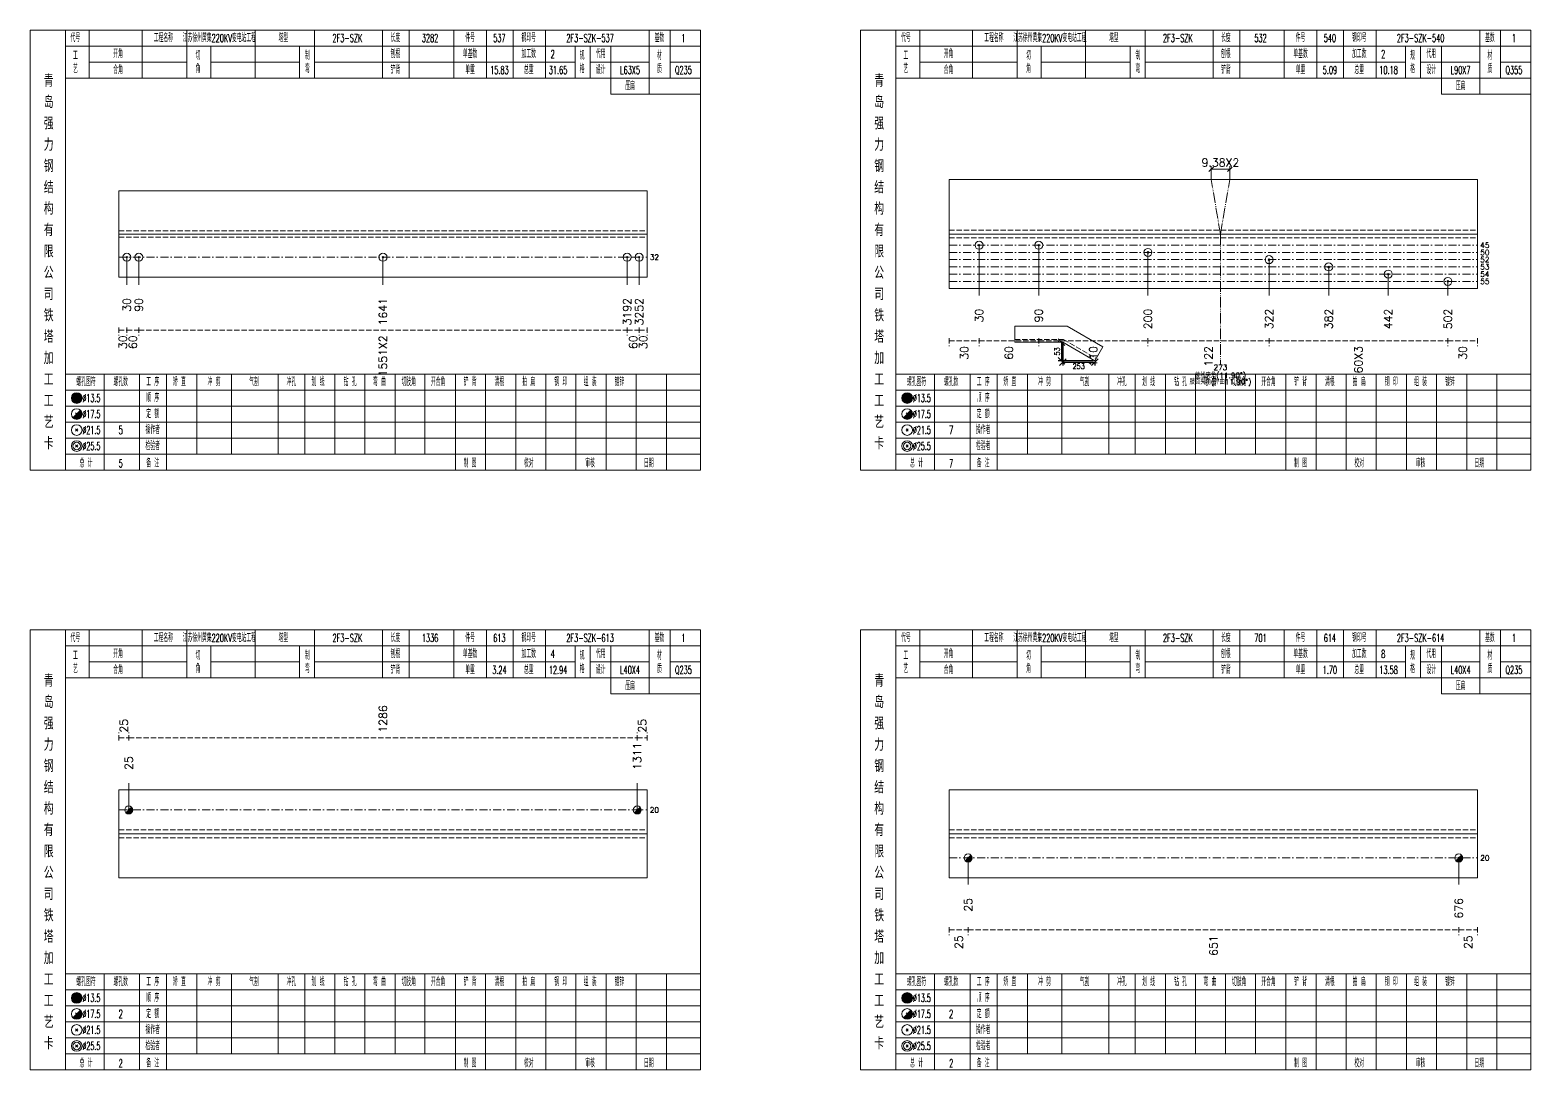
# Model space of a CAD drawing. Extents: x 0 to 4623, y -1159 to 4890.
# Drawn here: x 4048 to 4611, y 2025 to 2415 of the extents above; entities that cross this region are included whole.
import ezdxf
from ezdxf.enums import TextEntityAlignment as Align

# ---------------------------------------------------------------- set-up
doc = ezdxf.new("R2010")
doc.units = 0
doc.header["$MEASUREMENT"] = 0
for name, pattern in [('一点画线', [5.2, 3, -1, 0.2, -1]), ('制弯线', [5.9, 4, -0.5, 0.2, -0.5, 0.2, -0.5]), ('虚线', [2.75, 2, -0.75])]:
    doc.linetypes.add(name, pattern=pattern)
doc.layers.get('0').update_dxf_attribs({"linetype": 'CONTINUOUS', "lineweight": 25})
doc.layers.get('Defpoints').update_dxf_attribs({"linetype": 'CONTINUOUS'})
for name, color, linetype, lineweight in [('1', 7, 'CONTINUOUS', 25), ('2', 7, 'CONTINUOUS', 25), ('4', 7, 'CONTINUOUS', 25), ('5', 7, 'CONTINUOUS', 25)]:
    doc.layers.add(name, color=color, linetype=linetype, lineweight=lineweight)
doc.styles.add('DimFont', font='simplex.shx', dxfattribs={"width": 0.8, "bigfont": 'gbhzfs.shx'})
doc.styles.get("Standard").update_dxf_attribs({"font": 'simplex.shx', "width": 0.7, "height": 3, "bigfont": 'gbhzfs.shx'})
doc.dimstyles.new('DHDxfDimStyleOblique', dxfattribs={"dimtxt": 2.5, "dimasz": 2.5, "dimexe": 1.25, "dimexo": 0.625, "dimtad": 2, "dimtxsty": 'DimFont', "dimblk": 'OBLIQUE', "dimblk1": 'OBLIQUE', "dimblk2": 'OBLIQUE', "dimcen": 2.5, "dimadec": 0, "dimazin": 0, "dimtfac": 1, "dimtmove": 0, "dimatfit": 3, "dimfxl": 0, "dimarcsym": 0})

# ---------------------------------------------------------------- blocks, each defined once
blk = doc.blocks.new('孔17.5')
at = {"layer": '5', "color": 7, "linetype": 'Continuous', "lineweight": 13}
for p, q in [((-0.707, -0.707), (0.707, 0.707)), ((-0.2, 0.2), (0.2, -0.2))]:
    blk.add_line(p, q, dxfattribs=at)
blk.add_circle((0, 0), 1, dxfattribs=at)
for radius in [0.9, 0.8, 0.7, 0.6, 0.5, 0.4, 0.3, 0.2, 0.1]:
    blk.add_arc((0, 0), radius, 225, 45, dxfattribs=at)
blk = doc.blocks.new('孔21.5')
at = {"layer": '5', "color": 7, "linetype": 'Continuous', "lineweight": 13}
for p, q in [((-0.2, -0.2), (0.2, 0.2)), ((-0.2, 0.2), (0.2, -0.2))]:
    blk.add_line(p, q, dxfattribs=at)
blk.add_circle((0, 0), 1, dxfattribs=at)
blk = doc.blocks.new('_OBLIQUE')
at = {"color": 0, "linetype": 'ByBlock', "lineweight": -2}
blk.add_line((-0.5, -0.5), (0.5, 0.5), dxfattribs=at)
blk = doc.blocks.new('*D17')
at = {"layer": '2', "color": 7, "linetype": 'Continuous', "lineweight": -2}
for p, q in [((4435.43, 2297.3), (4435.43, 2289.25)), ((4435.43, 2290.5), (4447.43, 2290.5)), ((4447.43, 2290.38), (4447.43, 2289.25))]:
    blk.add_line(p, q, dxfattribs=at)
at = {"layer": 'Defpoints', "color": 0, "linetype": 'Continuous'}
for p in [(4435.43, 2297.93), (4447.43, 2291), (4447.43, 2290.5)]:
    blk.add_point(p, dxfattribs=at)
at = {"layer": '2', "color": 7, "linetype": 'Continuous', "lineweight": -2, "xscale": 2.5, "yscale": 2.5, "zscale": 2.5, "rotation": 180}
blk.add_blockref('_OBLIQUE', (4435.43, 2290.5), dxfattribs=at)
at = {"layer": '2', "color": 7, "linetype": 'Continuous', "lineweight": -2, "xscale": 2.5, "yscale": 2.5, "zscale": 2.5}
blk.add_blockref('_OBLIQUE', (4447.43, 2290.5), dxfattribs=at)
at = {"layer": '2', "color": 7, "linetype": 'Continuous', "lineweight": 13, "insert": (4441.43, 2288.88), "char_height": 2, "attachment_point": 5, "line_spacing_factor": 0.6, "style": 'DimFont'}
blk.add_mtext('253', dxfattribs=at)
blk = doc.blocks.new('*D18')
at = {"layer": '2', "color": 7, "linetype": 'Continuous', "lineweight": -2}
for p, q in [((4434.8, 2297.93), (4433.68, 2297.93)), ((4434.93, 2297.93), (4434.93, 2291)), ((4446.8, 2291), (4433.68, 2291))]:
    blk.add_line(p, q, dxfattribs=at)
at = {"layer": 'Defpoints', "color": 0, "linetype": 'Continuous'}
for p in [(4435.43, 2297.93), (4434.93, 2291), (4447.43, 2291)]:
    blk.add_point(p, dxfattribs=at)
at = {"layer": '2', "color": 7, "linetype": 'Continuous', "lineweight": -2, "xscale": 2.5, "yscale": 2.5, "zscale": 2.5}
for p, rotation in [((4434.93, 2297.93), 90), ((4434.93, 2291), 270)]:
    blk.add_blockref('_OBLIQUE', p, dxfattribs=dict(at, rotation=rotation))
at = {"layer": '2', "color": 7, "linetype": 'Continuous', "lineweight": 13, "insert": (4433.3, 2294.46), "char_height": 2, "attachment_point": 5, "rotation": 90, "line_spacing_factor": 0.6, "style": 'DimFont'}
blk.add_mtext('53', dxfattribs=at)

msp = doc.modelspace()

# ---------------------------------------------------------------- linework, layer by layer
at = {"color": 7, "linetype": 'Continuous', "lineweight": 13}
for p, q in [((4491.064, 2358.978), (4491.064, 2363.978)), ((4498.049, 2358.978), (4498.049, 2363.978)), ((4491.912, 2363.626), (4490.215, 2361.929)), ((4491.064, 2362.778), (4498.049, 2362.778)), ((4498.898, 2363.626), (4497.201, 2361.929)), ((4404.071, 2334.308), (4404.071, 2315.5)), ((4426.413, 2334.308), (4426.413, 2315.5)), ((4467.374, 2331.594), (4467.374, 2315.5)), ((4084.5, 2329.81), (4084.5, 2319.5)), ((4089, 2329.81), (4089, 2319.5)), ((4180.55, 2329.81), (4180.55, 2319.5)), ((4272.1, 2329.81), (4272.1, 2319.5)), ((4276.6, 2329.81), (4276.6, 2319.5)), ((4512.803, 2328.879), (4512.803, 2315.5)), ((4535.145, 2326.165), (4535.145, 2315.5)), ((4557.487, 2323.451), (4557.487, 2315.5)), ((4579.829, 2320.737), (4579.829, 2315.5)), ((4085.207, 2122.5), (4085.207, 2132.5)), ((4275.893, 2122.5), (4275.893, 2132.5)), ((4399.965, 2104.5), (4399.965, 2094.5)), ((4583.935, 2104.5), (4583.935, 2094.5))]:
    msp.add_line(p, q, dxfattribs=at)
at = {"color": 7, "linetype": 'Continuous', "lineweight": 18}
for p, q in [((4392.9, 2358.978), (4392.9, 2318.022)), ((4392.9, 2358.978), (4591, 2358.978)), ((4591, 2358.978), (4591, 2318.022)), ((4081.5, 2354.69), (4081.5, 2322.31)), ((4081.5, 2354.69), (4279.6, 2354.69)), ((4279.6, 2354.69), (4279.6, 2322.31)), ((4081.5, 2338.5), (4279.6, 2338.5)), ((4392.9, 2338.5), (4591, 2338.5)), ((4081.5, 2130), (4081.5, 2097)), ((4081.5, 2130), (4279.6, 2130)), ((4279.6, 2130), (4279.6, 2097)), ((4392.9, 2130), (4392.9, 2097)), ((4392.9, 2130), (4591, 2130)), ((4591, 2130), (4591, 2097)), ((4081.5, 2113.5), (4279.6, 2113.5)), ((4392.9, 2113.5), (4591, 2113.5))]:
    msp.add_line(p, q, dxfattribs=at)
at = {"color": 190, "linetype": '制弯线', "lineweight": 13}
for q in [(4491.064, 2358.978), (4498.049, 2358.978), (4494.557, 2289.5)]:
    msp.add_line((4494.557, 2338.5), q, dxfattribs=at)
at = {"color": 1, "linetype": '虚线', "lineweight": 18}
for p, q in [((4081.5, 2339.69), (4279.6, 2339.69)), ((4081.5, 2337.31), (4279.6, 2337.31)), ((4392.9, 2339.978), (4591, 2339.978)), ((4392.9, 2337.022), (4591, 2337.022)), ((4081.5, 2115), (4279.6, 2115)), ((4081.5, 2112), (4279.6, 2112)), ((4392.9, 2115), (4591, 2115)), ((4392.9, 2112), (4591, 2112))]:
    msp.add_line(p, q, dxfattribs=at)
at = {"color": 3, "linetype": '一点画线', "lineweight": 13}
for p, q in [((4392.9, 2334.308), (4591, 2334.308)), ((4392.9, 2331.594), (4591, 2331.594)), ((4081.5, 2329.81), (4279.6, 2329.81)), ((4392.9, 2328.879), (4591, 2328.879)), ((4392.9, 2326.165), (4591, 2326.165)), ((4392.9, 2323.451), (4591, 2323.451)), ((4392.9, 2320.737), (4591, 2320.737)), ((4081.5, 2122.5), (4279.6, 2122.5)), ((4392.9, 2104.5), (4591, 2104.5))]:
    msp.add_line(p, q, dxfattribs=at)
at = {"color": 8, "linetype": '虚线', "lineweight": 9}
for p, q in [((4081.5, 2303.5), (4081.5, 2300.5)), ((4081.5, 2302.5), (4084.5, 2302.5)), ((4084.5, 2303.5), (4084.5, 2300.5)), ((4084.5, 2303.5), (4084.5, 2300.5)), ((4084.5, 2302.5), (4089, 2302.5)), ((4089, 2303.5), (4089, 2300.5)), ((4089, 2303.5), (4089, 2300.5)), ((4089, 2302.5), (4272.1, 2302.5)), ((4272.1, 2303.5), (4272.1, 2300.5)), ((4272.1, 2303.5), (4272.1, 2300.5)), ((4272.1, 2302.5), (4276.6, 2302.5)), ((4276.6, 2303.5), (4276.6, 2300.5)), ((4276.6, 2303.5), (4276.6, 2300.5)), ((4276.6, 2302.5), (4279.6, 2302.5)), ((4279.6, 2303.5), (4279.6, 2300.5)), ((4392.9, 2299.5), (4392.9, 2296.5)), ((4392.9, 2298.5), (4404.071, 2298.5)), ((4404.071, 2299.5), (4404.071, 2296.5)), ((4404.071, 2299.5), (4404.071, 2296.5)), ((4404.071, 2298.5), (4426.413, 2298.5)), ((4426.413, 2299.5), (4426.413, 2296.5)), ((4426.413, 2299.5), (4426.413, 2296.5)), ((4426.413, 2298.5), (4467.374, 2298.5)), ((4467.374, 2299.5), (4467.374, 2296.5)), ((4467.374, 2299.5), (4467.374, 2296.5)), ((4467.374, 2298.5), (4512.803, 2298.5)), ((4512.803, 2299.5), (4512.803, 2296.5)), ((4512.803, 2299.5), (4512.803, 2296.5)), ((4512.803, 2298.5), (4579.829, 2298.5)), ((4579.829, 2299.5), (4579.829, 2296.5)), ((4579.829, 2299.5), (4579.829, 2296.5)), ((4579.829, 2298.5), (4591, 2298.5)), ((4591, 2299.5), (4591, 2296.5)), ((4081.5, 2148.5), (4081.5, 2151.5)), ((4085.207, 2148.5), (4085.207, 2151.5)), ((4085.207, 2148.5), (4085.207, 2151.5)), ((4275.893, 2148.5), (4275.893, 2151.5)), ((4275.893, 2148.5), (4275.893, 2151.5)), ((4279.6, 2148.5), (4279.6, 2151.5)), ((4081.5, 2149.5), (4085.207, 2149.5)), ((4085.207, 2149.5), (4275.893, 2149.5)), ((4275.893, 2149.5), (4279.6, 2149.5)), ((4392.9, 2078.5), (4392.9, 2075.5)), ((4392.9, 2077.5), (4399.965, 2077.5)), ((4399.965, 2078.5), (4399.965, 2075.5)), ((4399.965, 2078.5), (4399.965, 2075.5)), ((4399.965, 2077.5), (4583.935, 2077.5)), ((4583.935, 2078.5), (4583.935, 2075.5)), ((4583.935, 2078.5), (4583.935, 2075.5)), ((4583.935, 2077.5), (4591, 2077.5)), ((4591, 2078.5), (4591, 2075.5))]:
    msp.add_line(p, q, dxfattribs=at)
at = {"layer": '1', "color": 7, "linetype": 'Continuous', "lineweight": 18}
for p, q in [((4081.5, 2322.31), (4279.6, 2322.31)), ((4392.9, 2318.022), (4591, 2318.022)), ((4081.5, 2097), (4279.6, 2097)), ((4392.9, 2097), (4591, 2097))]:
    msp.add_line(p, q, dxfattribs=at)
at = {"layer": '2', "color": 7, "linetype": 'Continuous', "lineweight": 13}
for p, q in [((4437.033, 2303.928), (4417.425, 2303.928)), ((4417.425, 2303.928), (4417.425, 2297.928)), ((4450.425, 2296.196), (4437.033, 2303.928)), ((4417.425, 2297.928), (4435.425, 2297.928)), ((4435.425, 2297.928), (4447.425, 2291)), ((4447.425, 2291), (4450.425, 2296.196))]:
    msp.add_line(p, q, dxfattribs=at)
at = {"layer": '2', "color": 1, "linetype": '虚线', "lineweight": 13}
for p, q in [((4417.425, 2298.928), (4435.693, 2298.928)), ((4435.693, 2298.928), (4447.925, 2291.866))]:
    msp.add_line(p, q, dxfattribs=at)
at = {"layer": '4', "color": 1, "linetype": 'Continuous', "lineweight": 18}
for p, q in [((4061.5, 2250), (4061.5, 2415)), ((4070.4, 2397), (4070.4, 2415)), ((4090.2, 2397), (4090.2, 2415)), ((4107, 2397), (4107, 2415)), ((4132.6, 2397), (4132.6, 2415)), ((4154.9, 2397), (4154.9, 2415)), ((4180.4, 2397), (4180.4, 2415)), ((4190.4, 2397), (4190.4, 2415)), ((4207.1, 2397), (4207.1, 2415)), ((4219.3, 2397), (4219.3, 2415)), ((4229.3, 2397), (4229.3, 2415)), ((4241.5, 2397), (4241.5, 2415)), ((4280.4, 2391), (4280.4, 2415)), ((4288.2, 2397), (4288.2, 2415)), ((4372.9, 2250), (4372.9, 2415)), ((4381.8, 2397), (4381.8, 2415)), ((4401.6, 2397), (4401.6, 2415)), ((4418.4, 2397), (4418.4, 2415)), ((4444, 2397), (4444, 2415)), ((4466.3, 2397), (4466.3, 2415)), ((4491.8, 2397), (4491.8, 2415)), ((4501.8, 2397), (4501.8, 2415)), ((4518.5, 2397), (4518.5, 2415)), ((4530.7, 2397), (4530.7, 2415)), ((4540.7, 2397), (4540.7, 2415)), ((4552.9, 2397), (4552.9, 2415)), ((4591.8, 2391), (4591.8, 2415)), ((4599.6, 2397), (4599.6, 2415)), ((4061.5, 2409), (4299.6, 2409)), ((4116, 2397), (4116, 2409)), ((4149.3, 2397), (4149.3, 2409)), ((4252.6, 2397), (4252.6, 2409)), ((4258.2, 2397), (4258.2, 2409)), ((4266, 2391), (4266, 2409)), ((4372.9, 2409), (4611, 2409)), ((4427.4, 2397), (4427.4, 2409)), ((4460.7, 2397), (4460.7, 2409)), ((4564, 2397), (4564, 2409)), ((4569.6, 2397), (4569.6, 2409)), ((4577.4, 2391), (4577.4, 2409)), ((4070.4, 2403), (4107, 2403)), ((4116, 2403), (4149.3, 2403)), ((4154.9, 2403), (4252.6, 2403)), ((4258.2, 2403), (4280.4, 2403)), ((4288.2, 2403), (4299.6, 2403)), ((4381.8, 2403), (4418.4, 2403)), ((4427.4, 2403), (4460.7, 2403)), ((4466.3, 2403), (4564, 2403)), ((4569.6, 2403), (4591.8, 2403)), ((4599.6, 2403), (4611, 2403)), ((4061.5, 2397), (4299.6, 2397)), ((4372.9, 2397), (4611, 2397)), ((4266, 2391), (4299.6, 2391)), ((4577.4, 2391), (4611, 2391)), ((4061.5, 2286), (4299.6, 2286)), ((4076, 2250), (4076, 2286)), ((4089.3, 2250), (4089.3, 2286)), ((4099.4, 2250), (4099.4, 2286)), ((4110.8, 2256), (4110.8, 2286)), ((4123.7, 2256), (4123.7, 2286)), ((4141.3, 2256), (4141.3, 2286)), ((4151.2, 2256), (4151.2, 2286)), ((4162.5, 2256), (4162.5, 2286)), ((4173.8, 2256), (4173.8, 2286)), ((4185.1, 2256), (4185.1, 2286)), ((4196.3, 2256), (4196.3, 2286)), ((4207.7, 2256), (4207.7, 2286)), ((4219, 2256), (4219, 2286)), ((4230.3, 2256), (4230.3, 2286)), ((4241.6, 2256), (4241.6, 2286)), ((4252.9, 2256), (4252.9, 2286)), ((4264.2, 2256), (4264.2, 2286)), ((4275.5, 2256), (4275.5, 2286)), ((4286.8, 2256), (4286.8, 2286)), ((4372.9, 2286), (4611, 2286)), ((4387.4, 2250), (4387.4, 2286)), ((4400.7, 2250), (4400.7, 2286)), ((4410.8, 2250), (4410.8, 2286)), ((4422.2, 2256), (4422.2, 2286)), ((4435.1, 2256), (4435.1, 2286)), ((4452.7, 2256), (4452.7, 2286)), ((4462.6, 2256), (4462.6, 2286)), ((4473.9, 2256), (4473.9, 2286)), ((4485.2, 2256), (4485.2, 2286)), ((4496.5, 2256), (4496.5, 2286)), ((4507.7, 2256), (4507.7, 2286)), ((4519.1, 2256), (4519.1, 2286)), ((4530.4, 2256), (4530.4, 2286)), ((4541.7, 2256), (4541.7, 2286)), ((4553, 2256), (4553, 2286)), ((4564.3, 2256), (4564.3, 2286)), ((4575.6, 2256), (4575.6, 2286)), ((4586.9, 2256), (4586.9, 2286)), ((4598.2, 2256), (4598.2, 2286)), ((4061.5, 2280), (4299.6, 2280)), ((4372.9, 2280), (4611, 2280)), ((4061.5, 2274), (4299.6, 2274)), ((4372.9, 2274), (4611, 2274)), ((4061.5, 2268), (4299.6, 2268)), ((4372.9, 2268), (4611, 2268)), ((4061.5, 2262), (4299.6, 2262)), ((4372.9, 2262), (4611, 2262)), ((4061.5, 2256), (4299.6, 2256)), ((4207.7, 2250), (4207.7, 2256)), ((4219, 2250), (4219, 2256)), ((4230.3, 2250), (4230.3, 2256)), ((4241.6, 2250), (4241.6, 2256)), ((4252.9, 2250), (4252.9, 2256)), ((4264.2, 2250), (4264.2, 2256)), ((4275.5, 2250), (4275.5, 2256)), ((4286.8, 2250), (4286.8, 2256)), ((4372.9, 2256), (4611, 2256)), ((4519.1, 2250), (4519.1, 2256)), ((4530.4, 2250), (4530.4, 2256)), ((4541.7, 2250), (4541.7, 2256)), ((4553, 2250), (4553, 2256)), ((4564.3, 2250), (4564.3, 2256)), ((4575.6, 2250), (4575.6, 2256)), ((4586.9, 2250), (4586.9, 2256)), ((4598.2, 2250), (4598.2, 2256)), ((4061.5, 2025), (4061.5, 2190)), ((4070.4, 2172), (4070.4, 2190)), ((4090.2, 2172), (4090.2, 2190)), ((4107, 2172), (4107, 2190)), ((4132.6, 2172), (4132.6, 2190)), ((4154.9, 2172), (4154.9, 2190)), ((4180.4, 2172), (4180.4, 2190)), ((4190.4, 2172), (4190.4, 2190)), ((4207.1, 2172), (4207.1, 2190)), ((4219.3, 2172), (4219.3, 2190)), ((4229.3, 2172), (4229.3, 2190)), ((4241.5, 2172), (4241.5, 2190)), ((4280.4, 2166), (4280.4, 2190)), ((4288.2, 2172), (4288.2, 2190)), ((4372.9, 2025), (4372.9, 2190)), ((4381.8, 2172), (4381.8, 2190)), ((4401.6, 2172), (4401.6, 2190)), ((4418.4, 2172), (4418.4, 2190)), ((4444, 2172), (4444, 2190)), ((4466.3, 2172), (4466.3, 2190)), ((4491.8, 2172), (4491.8, 2190)), ((4501.8, 2172), (4501.8, 2190)), ((4518.5, 2172), (4518.5, 2190)), ((4530.7, 2172), (4530.7, 2190)), ((4540.7, 2172), (4540.7, 2190)), ((4552.9, 2172), (4552.9, 2190)), ((4591.8, 2166), (4591.8, 2190)), ((4599.6, 2172), (4599.6, 2190)), ((4061.5, 2184), (4299.6, 2184)), ((4116, 2172), (4116, 2184)), ((4149.3, 2172), (4149.3, 2184)), ((4252.6, 2172), (4252.6, 2184)), ((4258.2, 2172), (4258.2, 2184)), ((4266, 2166), (4266, 2184)), ((4372.9, 2184), (4611, 2184)), ((4427.4, 2172), (4427.4, 2184)), ((4460.7, 2172), (4460.7, 2184)), ((4564, 2172), (4564, 2184)), ((4569.6, 2172), (4569.6, 2184)), ((4577.4, 2166), (4577.4, 2184)), ((4070.4, 2178), (4107, 2178)), ((4116, 2178), (4149.3, 2178)), ((4154.9, 2178), (4252.6, 2178)), ((4258.2, 2178), (4280.4, 2178)), ((4288.2, 2178), (4299.6, 2178)), ((4381.8, 2178), (4418.4, 2178)), ((4427.4, 2178), (4460.7, 2178)), ((4466.3, 2178), (4564, 2178)), ((4569.6, 2178), (4591.8, 2178)), ((4599.6, 2178), (4611, 2178)), ((4061.5, 2172), (4299.6, 2172)), ((4372.9, 2172), (4611, 2172)), ((4266, 2166), (4299.6, 2166)), ((4577.4, 2166), (4611, 2166)), ((4061.5, 2061), (4299.6, 2061)), ((4076, 2025), (4076, 2061)), ((4089.3, 2025), (4089.3, 2061)), ((4099.4, 2025), (4099.4, 2061)), ((4110.8, 2031), (4110.8, 2061)), ((4123.7, 2031), (4123.7, 2061)), ((4141.3, 2031), (4141.3, 2061)), ((4151.2, 2031), (4151.2, 2061)), ((4162.5, 2031), (4162.5, 2061)), ((4173.8, 2031), (4173.8, 2061)), ((4185.1, 2031), (4185.1, 2061)), ((4196.3, 2031), (4196.3, 2061)), ((4207.7, 2031), (4207.7, 2061)), ((4219, 2031), (4219, 2061)), ((4230.3, 2031), (4230.3, 2061)), ((4241.6, 2031), (4241.6, 2061)), ((4252.9, 2031), (4252.9, 2061)), ((4264.2, 2031), (4264.2, 2061)), ((4275.5, 2031), (4275.5, 2061)), ((4286.8, 2031), (4286.8, 2061)), ((4372.9, 2061), (4611, 2061)), ((4387.4, 2025), (4387.4, 2061)), ((4400.7, 2025), (4400.7, 2061)), ((4410.8, 2025), (4410.8, 2061)), ((4422.2, 2031), (4422.2, 2061)), ((4435.1, 2031), (4435.1, 2061)), ((4452.7, 2031), (4452.7, 2061)), ((4462.6, 2031), (4462.6, 2061)), ((4473.9, 2031), (4473.9, 2061)), ((4485.2, 2031), (4485.2, 2061)), ((4496.5, 2031), (4496.5, 2061)), ((4507.7, 2031), (4507.7, 2061)), ((4519.1, 2031), (4519.1, 2061)), ((4530.4, 2031), (4530.4, 2061)), ((4541.7, 2031), (4541.7, 2061)), ((4553, 2031), (4553, 2061)), ((4564.3, 2031), (4564.3, 2061)), ((4575.6, 2031), (4575.6, 2061)), ((4586.9, 2031), (4586.9, 2061)), ((4598.2, 2031), (4598.2, 2061)), ((4061.5, 2055), (4299.6, 2055)), ((4372.9, 2055), (4611, 2055)), ((4061.5, 2049), (4299.6, 2049)), ((4372.9, 2049), (4611, 2049)), ((4061.5, 2043), (4299.6, 2043)), ((4372.9, 2043), (4611, 2043)), ((4061.5, 2037), (4299.6, 2037)), ((4372.9, 2037), (4611, 2037)), ((4061.5, 2031), (4299.6, 2031)), ((4207.7, 2025), (4207.7, 2031)), ((4219, 2025), (4219, 2031)), ((4230.3, 2025), (4230.3, 2031)), ((4241.6, 2025), (4241.6, 2031)), ((4252.9, 2025), (4252.9, 2031)), ((4264.2, 2025), (4264.2, 2031)), ((4275.5, 2025), (4275.5, 2031)), ((4286.8, 2025), (4286.8, 2031)), ((4372.9, 2031), (4611, 2031)), ((4519.1, 2025), (4519.1, 2031)), ((4530.4, 2025), (4530.4, 2031)), ((4541.7, 2025), (4541.7, 2031)), ((4553, 2025), (4553, 2031)), ((4564.3, 2025), (4564.3, 2031)), ((4575.6, 2025), (4575.6, 2031)), ((4586.9, 2025), (4586.9, 2031)), ((4598.2, 2025), (4598.2, 2031))]:
    msp.add_line(p, q, dxfattribs=at)
at = {"layer": '4', "color": 7, "linetype": 'Continuous', "lineweight": 13}
for p, q in [((4065.5, 2276.8), (4065.9, 2277.2)), ((4065.9, 2276.8), (4065.5, 2277.2)), ((4376.9, 2276.8), (4377.3, 2277.2)), ((4377.3, 2276.8), (4376.9, 2277.2)), ((4064.286, 2269.586), (4067.114, 2272.414)), ((4065.3, 2271.4), (4066.1, 2270.6)), ((4375.686, 2269.586), (4378.514, 2272.414)), ((4376.7, 2271.4), (4377.5, 2270.6)), ((4065.3, 2264.6), (4066.1, 2265.4)), ((4065.3, 2265.4), (4066.1, 2264.6)), ((4376.7, 2264.6), (4377.5, 2265.4)), ((4376.7, 2265.4), (4377.5, 2264.6)), ((4065.3, 2258.6), (4066.1, 2259.4)), ((4065.3, 2259.4), (4066.1, 2258.6)), ((4376.7, 2258.6), (4377.5, 2259.4)), ((4376.7, 2259.4), (4377.5, 2258.6)), ((4065.5, 2051.8), (4065.9, 2052.2)), ((4065.9, 2051.8), (4065.5, 2052.2)), ((4376.9, 2051.8), (4377.3, 2052.2)), ((4377.3, 2051.8), (4376.9, 2052.2)), ((4064.286, 2044.586), (4067.114, 2047.414)), ((4065.3, 2046.4), (4066.1, 2045.6)), ((4375.686, 2044.586), (4378.514, 2047.414)), ((4376.7, 2046.4), (4377.5, 2045.6)), ((4065.3, 2039.6), (4066.1, 2040.4)), ((4065.3, 2040.4), (4066.1, 2039.6)), ((4376.7, 2039.6), (4377.5, 2040.4)), ((4376.7, 2040.4), (4377.5, 2039.6)), ((4065.3, 2033.6), (4066.1, 2034.4)), ((4065.3, 2034.4), (4066.1, 2033.6)), ((4376.7, 2033.6), (4377.5, 2034.4)), ((4376.7, 2034.4), (4377.5, 2033.6))]:
    msp.add_line(p, q, dxfattribs=at)
at = {"layer": '4', "color": 1, "linetype": 'Continuous', "lineweight": 18}
for points in [[(4048.2, 2415), (4048.2, 2250), (4299.6, 2250), (4299.6, 2415)], [(4359.6, 2415), (4359.6, 2250), (4611, 2250), (4611, 2415)], [(4048.2, 2190), (4048.2, 2025), (4299.6, 2025), (4299.6, 2190)], [(4359.6, 2190), (4359.6, 2025), (4611, 2025), (4611, 2190)]]:
    msp.add_lwpolyline(points, close=True, dxfattribs=at)
at = {"layer": '4', "color": 7, "linetype": 'Continuous', "lineweight": 13}
for centre, radius in [((4065.7, 2277), 2), ((4065.7, 2277), 1.8), ((4065.7, 2277), 1.6), ((4065.7, 2277), 1.4), ((4065.7, 2277), 1.2), ((4065.7, 2277), 1), ((4065.7, 2277), 0.8), ((4065.7, 2277), 0.6), ((4065.7, 2277), 0.4), ((4065.7, 2277), 0.2), ((4377.1, 2277), 2), ((4377.1, 2277), 1.8), ((4377.1, 2277), 1.6), ((4377.1, 2277), 1.4), ((4377.1, 2277), 1.2), ((4377.1, 2277), 1), ((4377.1, 2277), 0.8), ((4377.1, 2277), 0.6), ((4377.1, 2277), 0.4), ((4377.1, 2277), 0.2), ((4065.7, 2271), 2), ((4377.1, 2271), 2), ((4065.7, 2265), 2), ((4377.1, 2265), 2), ((4065.7, 2259), 2), ((4065.7, 2259), 1.4), ((4377.1, 2259), 2), ((4377.1, 2259), 1.4), ((4065.7, 2052), 2), ((4065.7, 2052), 1.8), ((4065.7, 2052), 1.6), ((4065.7, 2052), 1.4), ((4065.7, 2052), 1.2), ((4065.7, 2052), 1), ((4065.7, 2052), 0.8), ((4065.7, 2052), 0.6), ((4065.7, 2052), 0.4), ((4065.7, 2052), 0.2), ((4377.1, 2052), 2), ((4377.1, 2052), 1.8), ((4377.1, 2052), 1.6), ((4377.1, 2052), 1.4), ((4377.1, 2052), 1.2), ((4377.1, 2052), 1), ((4377.1, 2052), 0.8), ((4377.1, 2052), 0.6), ((4377.1, 2052), 0.4), ((4377.1, 2052), 0.2), ((4065.7, 2046), 2), ((4377.1, 2046), 2), ((4065.7, 2040), 2), ((4377.1, 2040), 2), ((4065.7, 2034), 2), ((4065.7, 2034), 1.4), ((4377.1, 2034), 2), ((4377.1, 2034), 1.4)]:
    msp.add_circle(centre, radius, dxfattribs=at)
for centre, radius in [((4065.7, 2271), 1.8), ((4065.7, 2271), 1.6), ((4065.7, 2271), 1.4), ((4065.7, 2271), 1.2), ((4065.7, 2271), 1), ((4065.7, 2271), 0.8), ((4065.7, 2271), 0.6), ((4065.7, 2271), 0.4), ((4065.7, 2271), 0.2), ((4377.1, 2271), 1.8), ((4377.1, 2271), 1.6), ((4377.1, 2271), 1.4), ((4377.1, 2271), 1.2), ((4377.1, 2271), 1), ((4377.1, 2271), 0.8), ((4377.1, 2271), 0.6), ((4377.1, 2271), 0.4), ((4377.1, 2271), 0.2), ((4065.7, 2046), 1.8), ((4065.7, 2046), 1.6), ((4065.7, 2046), 1.4), ((4065.7, 2046), 1.2), ((4065.7, 2046), 1), ((4065.7, 2046), 0.8), ((4065.7, 2046), 0.6), ((4065.7, 2046), 0.4), ((4065.7, 2046), 0.2), ((4377.1, 2046), 1.8), ((4377.1, 2046), 1.6), ((4377.1, 2046), 1.4), ((4377.1, 2046), 1.2), ((4377.1, 2046), 1), ((4377.1, 2046), 0.8), ((4377.1, 2046), 0.6), ((4377.1, 2046), 0.4), ((4377.1, 2046), 0.2)]:
    msp.add_arc(centre, radius, 225, 45, dxfattribs=at)

# ---------------------------------------------------------------- block references
at = {"color": 7, "linetype": 'Continuous', "lineweight": 13, "xscale": 1.5, "yscale": 1.5, "zscale": 1.5}
for p in [(4085.207, 2122.5), (4275.893, 2122.5)]:
    msp.add_blockref('孔17.5', p, dxfattribs=at)
at = {"layer": '1', "color": 7, "linetype": 'Continuous', "lineweight": 13, "xscale": 1.5, "yscale": 1.5, "zscale": 1.5}
for name, p in [('孔21.5', (4404.071, 2334.308)), ('孔21.5', (4426.413, 2334.308)), ('孔21.5', (4084.5, 2329.81)), ('孔21.5', (4089, 2329.81)), ('孔21.5', (4180.55, 2329.81)), ('孔21.5', (4272.1, 2329.81)), ('孔21.5', (4276.6, 2329.81)), ('孔21.5', (4467.374, 2331.594)), ('孔21.5', (4512.803, 2328.879)), ('孔21.5', (4535.145, 2326.165)), ('孔21.5', (4557.487, 2323.451)), ('孔21.5', (4579.829, 2320.737)), ('孔17.5', (4399.965, 2104.5)), ('孔17.5', (4583.935, 2104.5))]:
    msp.add_blockref(name, p, dxfattribs=at)

# ---------------------------------------------------------------- texts
at = {"color": 7, "linetype": 'Continuous', "lineweight": 13}
for s, height, p in [('9.38X2', 3, (4494.557, 2365.278)), ('棱线夹角(11.90%%d)', 2, (4494.557, 2285.5))]:
    msp.add_text(s, height=height, dxfattribs=at).set_placement(p, align=Align.MIDDLE_CENTER)
for s, p in [('32', (4280.6, 2329.81)), ('45', (4592, 2334.308)), ('50', (4592, 2331.594)), ('52', (4592, 2328.879)), ('53', (4592, 2326.165)), ('54', (4592, 2323.451)), ('55', (4592, 2320.737)), ('20', (4280.6, 2122.5)), ('20', (4592, 2104.5))]:
    msp.add_text(s, height=2, dxfattribs=at).set_placement(p, align=Align.MIDDLE_LEFT)
at = {"color": 8, "linetype": 'Continuous', "lineweight": 9}
for s, p in [('30', (4083, 2300.5)), ('60', (4086.75, 2300.5)), ('1551X2', (4180.55, 2300.5)), ('60', (4274.35, 2300.5)), ('30', (4278.1, 2300.5)), ('30', (4398.486, 2296.5)), ('60', (4415.242, 2296.5)), ('110', (4446.893, 2296.5)), ('122', (4490.088, 2296.5)), ('60X3', (4546.316, 2296.5)), ('30', (4585.414, 2296.5)), ('25', (4396.432, 2075.5)), ('651', (4491.95, 2075.5)), ('25', (4587.468, 2075.5))]:
    msp.add_text(s, height=3, rotation=90, dxfattribs=at).set_placement(p, align=Align.MIDDLE_RIGHT)
at = {"color": 7, "linetype": 'Continuous', "lineweight": 13}
msp.add_text('273', height=2, dxfattribs=at).set_placement((4494.557, 2289.5), align=Align.TOP_CENTER)
msp.add_text('肢面夹角(外曲11.90%%d)', height=2, dxfattribs=at).set_placement((4494.557, 2281.5), align=Align.BOTTOM_CENTER)
at = {"color": 8, "linetype": 'Continuous', "lineweight": 9}
for s, p in [('1286', (4180.55, 2151.5)), ('25', (4083.353, 2151.5)), ('25', (4277.747, 2151.5))]:
    msp.add_text(s, height=3, rotation=90, dxfattribs=at).set_placement(p, align=Align.MIDDLE_LEFT)
at = {"color": 7, "linetype": 'Continuous', "lineweight": 13}
for s, p in [('1311', (4275.893, 2137.5)), ('25', (4085.207, 2137.5))]:
    msp.add_text(s, height=3, rotation=90, dxfattribs=at).set_placement(p, align=Align.MIDDLE_LEFT)
at = {"layer": '1', "color": 7, "linetype": 'Continuous', "lineweight": 13}
for s, p in [('30', (4084.5, 2314.5)), ('90', (4089, 2314.5)), ('1641', (4180.55, 2314.5)), ('3192', (4272.1, 2314.5)), ('3252', (4276.6, 2314.5)), ('30', (4404.071, 2310.5)), ('90', (4426.413, 2310.5)), ('200', (4467.374, 2310.5)), ('322', (4512.803, 2310.5)), ('382', (4535.145, 2310.5)), ('442', (4557.487, 2310.5)), ('502', (4579.829, 2310.5)), ('25', (4399.965, 2089.5)), ('676', (4583.935, 2089.5))]:
    msp.add_text(s, height=3, rotation=90, dxfattribs=at).set_placement(p, align=Align.MIDDLE_RIGHT)
at = {"layer": '4', "color": 1, "linetype": 'Continuous', "lineweight": 13}
for s, height, width, p in [('代号', 3, 0.6, (4065.2, 2412)), ('工程名称', 3, 0.6, (4098.2, 2412)), ('江苏徐州黄集220KV变电站工程', 3, 0.6, (4119.2, 2412)), ('塔型', 3, 0.6, (4143.2, 2412)), ('2F3-SZK', 3, 0.6, (4167.2, 2412)), ('长度', 3, 0.6, (4185.2, 2412)), ('3282', 3, 0.6, (4198.2, 2412)), ('件号', 3, 0.6, (4213.2, 2412)), ('537', 3, 0.6, (4224.2, 2412)), ('钢印号', 3, 0.6, (4235.2, 2412)), ('2F3-SZK-537', 3, 0.6, (4258.2, 2412)), ('基数', 3, 0.6, (4284.2, 2412)), ('1', 3, 0.6, (4293.2, 2412)), ('代号', 3, 0.6, (4376.6, 2412)), ('工程名称', 3, 0.6, (4409.6, 2412)), ('江苏徐州黄集220KV变电站工程', 3, 0.6, (4430.6, 2412)), ('塔型', 3, 0.6, (4454.6, 2412)), ('2F3-SZK', 3, 0.6, (4478.6, 2412)), ('长度', 3, 0.6, (4496.6, 2412)), ('532', 3, 0.6, (4509.6, 2412)), ('件号', 3, 0.6, (4524.6, 2412)), ('540', 3, 0.6, (4535.6, 2412)), ('钢印号', 3, 0.6, (4546.6, 2412)), ('2F3-SZK-540', 3, 0.6, (4569.6, 2412)), ('基数', 3, 0.6, (4595.6, 2412)), ('1', 3, 0.6, (4604.6, 2412)), ('工', 3, 0.6, (4065.2, 2405.4)), ('开角', 3, 0.6, (4081.2, 2406)), ('切', 3, 0.6, (4111.2, 2405.4)), ('制', 3, 0.6, (4152.2, 2405.4)), ('刨根', 3, 0.6, (4185.2, 2406)), ('单基数', 3, 0.6, (4213.2, 2406)), ('加工数', 3, 0.6, (4235.2, 2406)), ('2', 3, 0.6, (4244.2, 2406)), ('规', 3, 0.6, (4255.2, 2405.4)), ('代用', 3, 0.6, (4262.2, 2406)), ('材', 3, 0.6, (4284.2, 2405.4)), ('工', 3, 0.6, (4376.6, 2405.4)), ('开角', 3, 0.6, (4392.6, 2406)), ('切', 3, 0.6, (4422.6, 2405.4)), ('制', 3, 0.6, (4463.6, 2405.4)), ('刨根', 3, 0.6, (4496.6, 2406)), ('单基数', 3, 0.6, (4524.6, 2406)), ('加工数', 3, 0.6, (4546.6, 2406)), ('2', 3, 0.6, (4555.6, 2406)), ('规', 3, 0.6, (4566.6, 2405.4)), ('代用', 3, 0.6, (4573.6, 2406)), ('材', 3, 0.6, (4595.6, 2405.4)), ('青', 4.6, 0.8, (4055.2, 2396)), ('艺', 3, 0.6, (4065.2, 2400.4)), ('合角', 3, 0.6, (4081.2, 2400)), ('角', 3, 0.6, (4111.2, 2400.4)), ('弯', 3, 0.6, (4152.2, 2400.4)), ('铲背', 3, 0.6, (4185.2, 2400)), ('单重', 3, 0.6, (4213.2, 2400)), ('15.83', 3, 0.6, (4224.2, 2400)), ('总重', 3, 0.6, (4235.2, 2400)), ('31.65', 3, 0.6, (4246.2, 2400)), ('格', 3, 0.6, (4255.2, 2400.4)), ('设计', 3, 0.6, (4262.2, 2400)), ('L63X5', 3, 0.6, (4273.2, 2400)), ('质', 3, 0.6, (4284.2, 2400.4)), ('Q235', 3, 0.6, (4293.2, 2400)), ('青', 4.6, 0.8, (4366.6, 2396)), ('艺', 3, 0.6, (4376.6, 2400.4)), ('合角', 3, 0.6, (4392.6, 2400)), ('角', 3, 0.6, (4422.6, 2400.4)), ('弯', 3, 0.6, (4463.6, 2400.4)), ('铲背', 3, 0.6, (4496.6, 2400)), ('单重', 3, 0.6, (4524.6, 2400)), ('5.09', 3, 0.6, (4535.6, 2400)), ('总重', 3, 0.6, (4546.6, 2400)), ('10.18', 3, 0.6, (4557.6, 2400)), ('格', 3, 0.6, (4566.6, 2400.4)), ('设计', 3, 0.6, (4573.6, 2400)), ('L90X7', 3, 0.6, (4584.6, 2400)), ('质', 3, 0.6, (4595.6, 2400.4)), ('Q355', 3, 0.6, (4604.6, 2400)), ('压扁', 3, 0.6, (4273.2, 2394)), ('压扁', 3, 0.6, (4584.6, 2394)), ('岛', 4.6, 0.8, (4055.2, 2388)), ('岛', 4.6, 0.8, (4366.6, 2388)), ('强', 4.6, 0.8, (4055.2, 2380)), ('强', 4.6, 0.8, (4366.6, 2380)), ('力', 4.6, 0.8, (4055.2, 2372)), ('力', 4.6, 0.8, (4366.6, 2372)), ('钢', 4.6, 0.8, (4055.2, 2364)), ('钢', 4.6, 0.8, (4366.6, 2364)), ('结', 4.6, 0.8, (4055.2, 2356)), ('结', 4.6, 0.8, (4366.6, 2356)), ('构', 4.6, 0.8, (4055.2, 2348)), ('构', 4.6, 0.8, (4366.6, 2348)), ('有', 4.6, 0.8, (4055.2, 2340)), ('有', 4.6, 0.8, (4366.6, 2340)), ('限', 4.6, 0.8, (4055.2, 2332)), ('限', 4.6, 0.8, (4366.6, 2332)), ('公', 4.6, 0.8, (4055.2, 2324)), ('公', 4.6, 0.8, (4366.6, 2324)), ('司', 4.6, 0.8, (4055.2, 2316)), ('司', 4.6, 0.8, (4366.6, 2316)), ('铁', 4.6, 0.8, (4055.2, 2308)), ('铁', 4.6, 0.8, (4366.6, 2308)), ('塔', 4.6, 0.8, (4055.2, 2300)), ('塔', 4.6, 0.8, (4366.6, 2300)), ('加', 4.6, 0.8, (4055.2, 2292)), ('加', 4.6, 0.8, (4366.6, 2292)), ('工', 4.6, 0.8, (4055.2, 2284)), ('工', 4.6, 0.8, (4366.6, 2284)), ('螺孔图符', 3, 0.6, (4069.2, 2283)), ('螺孔数', 3, 0.6, (4082.2, 2283)), ('工 序', 3, 0.6, (4094.2, 2283)), ('矫 直', 3, 0.6, (4104.2, 2283)), ('冲 剪', 3, 0.6, (4117.2, 2283)), ('气割', 3, 0.6, (4132.2, 2283)), ('冲孔', 3, 0.6, (4146.2, 2283)), ('划 线', 3, 0.6, (4156.2, 2283)), ('钻 孔', 3, 0.6, (4168.2, 2283)), ('弯 曲', 3, 0.6, (4179.2, 2283)), ('切肢角', 3, 0.6, (4190.2, 2283)), ('开合角', 3, 0.6, (4201.2, 2283)), ('铲 背', 3, 0.6, (4213.2, 2283)), ('清根', 3, 0.6, (4224.2, 2283)), ('拍 扁', 3, 0.6, (4235.2, 2283)), ('钢 印', 3, 0.6, (4247.2, 2283)), ('组 装', 3, 0.6, (4258.2, 2283)), ('镀锌', 3, 0.6, (4269.2, 2283)), ('螺孔图符', 3, 0.6, (4380.6, 2283)), ('螺孔数', 3, 0.6, (4393.6, 2283)), ('工 序', 3, 0.6, (4405.6, 2283)), ('矫 直', 3, 0.6, (4415.6, 2283)), ('冲 剪', 3, 0.6, (4428.6, 2283)), ('气割', 3, 0.6, (4443.6, 2283)), ('冲孔', 3, 0.6, (4457.6, 2283)), ('划 线', 3, 0.6, (4467.6, 2283)), ('钻 孔', 3, 0.6, (4479.6, 2283)), ('弯 曲', 3, 0.6, (4490.6, 2283)), ('切肢角', 3, 0.6, (4501.6, 2283)), ('开合角', 3, 0.6, (4512.6, 2283)), ('铲 背', 3, 0.6, (4524.6, 2283)), ('清根', 3, 0.6, (4535.6, 2283)), ('拍 扁', 3, 0.6, (4546.6, 2283)), ('钢 印', 3, 0.6, (4558.6, 2283)), ('组 装', 3, 0.6, (4569.6, 2283)), ('镀锌', 3, 0.6, (4580.6, 2283)), ('工', 4.6, 0.8, (4055.2, 2276)), ('%%C13.5', 3, 0.5, (4071.2, 2277)), ('顺 序', 3, 0.6, (4094.2, 2277)), ('工', 4.6, 0.8, (4366.6, 2276)), ('%%C13.5', 3, 0.5, (4382.6, 2277)), ('顺 序', 3, 0.6, (4405.6, 2277)), ('艺', 4.6, 0.8, (4055.2, 2268)), ('%%C17.5', 3, 0.5, (4071.2, 2271)), ('定 额', 3, 0.6, (4094.2, 2271)), ('艺', 4.6, 0.8, (4366.6, 2268)), ('%%C17.5', 3, 0.5, (4382.6, 2271)), ('定 额', 3, 0.6, (4405.6, 2271)), ('卡', 4.6, 0.8, (4055.2, 2260)), ('%%C21.5', 3, 0.5, (4071.2, 2265)), ('5', 3.2, 0.6, (4082.2, 2265)), ('操作者', 3, 0.6, (4094.2, 2265)), ('卡', 4.6, 0.8, (4366.6, 2260)), ('%%C21.5', 3, 0.5, (4382.6, 2265)), ('7', 3.2, 0.6, (4393.6, 2265)), ('操作者', 3, 0.6, (4405.6, 2265)), ('%%C25.5', 3, 0.5, (4071.2, 2259)), ('检验者', 3, 0.6, (4094.2, 2259)), ('%%C25.5', 3, 0.5, (4382.6, 2259)), ('检验者', 3, 0.6, (4405.6, 2259)), ('总 计', 3, 0.6, (4069.2, 2252.5)), ('5', 3, 0.6, (4082.2, 2252.5)), ('备 注', 3, 0.6, (4094.2, 2252.5)), ('制 图', 3, 0.6, (4213.2, 2252.5)), ('校对', 3, 0.6, (4235.2, 2252.5)), ('审核', 3, 0.6, (4258.2, 2252.5)), ('日期', 3, 0.6, (4280.2, 2252.5)), ('总 计', 3, 0.6, (4380.6, 2252.5)), ('7', 3, 0.6, (4393.6, 2252.5)), ('备 注', 3, 0.6, (4405.6, 2252.5)), ('制 图', 3, 0.6, (4524.6, 2252.5)), ('校对', 3, 0.6, (4546.6, 2252.5)), ('审核', 3, 0.6, (4569.6, 2252.5)), ('日期', 3, 0.6, (4591.6, 2252.5)), ('代号', 3, 0.6, (4065.2, 2187)), ('工程名称', 3, 0.6, (4098.2, 2187)), ('江苏徐州黄集220KV变电站工程', 3, 0.6, (4119.2, 2187)), ('塔型', 3, 0.6, (4143.2, 2187)), ('2F3-SZK', 3, 0.6, (4167.2, 2187)), ('长度', 3, 0.6, (4185.2, 2187)), ('1336', 3, 0.6, (4198.2, 2187)), ('件号', 3, 0.6, (4213.2, 2187)), ('613', 3, 0.6, (4224.2, 2187)), ('钢印号', 3, 0.6, (4235.2, 2187)), ('2F3-SZK-613', 3, 0.6, (4258.2, 2187)), ('基数', 3, 0.6, (4284.2, 2187)), ('1', 3, 0.6, (4293.2, 2187)), ('代号', 3, 0.6, (4376.6, 2187)), ('工程名称', 3, 0.6, (4409.6, 2187)), ('江苏徐州黄集220KV变电站工程', 3, 0.6, (4430.6, 2187)), ('塔型', 3, 0.6, (4454.6, 2187)), ('2F3-SZK', 3, 0.6, (4478.6, 2187)), ('长度', 3, 0.6, (4496.6, 2187)), ('701', 3, 0.6, (4509.6, 2187)), ('件号', 3, 0.6, (4524.6, 2187)), ('614', 3, 0.6, (4535.6, 2187)), ('钢印号', 3, 0.6, (4546.6, 2187)), ('2F3-SZK-614', 3, 0.6, (4569.6, 2187)), ('基数', 3, 0.6, (4595.6, 2187)), ('1', 3, 0.6, (4604.6, 2187)), ('工', 3, 0.6, (4065.2, 2180.4)), ('开角', 3, 0.6, (4081.2, 2181)), ('切', 3, 0.6, (4111.2, 2180.4)), ('制', 3, 0.6, (4152.2, 2180.4)), ('刨根', 3, 0.6, (4185.2, 2181)), ('单基数', 3, 0.6, (4213.2, 2181)), ('加工数', 3, 0.6, (4235.2, 2181)), ('4', 3, 0.6, (4244.2, 2181)), ('规', 3, 0.6, (4255.2, 2180.4)), ('代用', 3, 0.6, (4262.2, 2181)), ('材', 3, 0.6, (4284.2, 2180.4)), ('工', 3, 0.6, (4376.6, 2180.4)), ('开角', 3, 0.6, (4392.6, 2181)), ('切', 3, 0.6, (4422.6, 2180.4)), ('制', 3, 0.6, (4463.6, 2180.4)), ('刨根', 3, 0.6, (4496.6, 2181)), ('单基数', 3, 0.6, (4524.6, 2181)), ('加工数', 3, 0.6, (4546.6, 2181)), ('8', 3, 0.6, (4555.6, 2181)), ('规', 3, 0.6, (4566.6, 2180.4)), ('代用', 3, 0.6, (4573.6, 2181)), ('材', 3, 0.6, (4595.6, 2180.4)), ('青', 4.6, 0.8, (4055.2, 2171)), ('艺', 3, 0.6, (4065.2, 2175.4)), ('合角', 3, 0.6, (4081.2, 2175)), ('角', 3, 0.6, (4111.2, 2175.4)), ('弯', 3, 0.6, (4152.2, 2175.4)), ('铲背', 3, 0.6, (4185.2, 2175)), ('单重', 3, 0.6, (4213.2, 2175)), ('3.24', 3, 0.6, (4224.2, 2175)), ('总重', 3, 0.6, (4235.2, 2175)), ('12.94', 3, 0.6, (4246.2, 2175)), ('格', 3, 0.6, (4255.2, 2175.4)), ('设计', 3, 0.6, (4262.2, 2175)), ('L40X4', 3, 0.6, (4273.2, 2175)), ('质', 3, 0.6, (4284.2, 2175.4)), ('Q235', 3, 0.6, (4293.2, 2175)), ('青', 4.6, 0.8, (4366.6, 2171)), ('艺', 3, 0.6, (4376.6, 2175.4)), ('合角', 3, 0.6, (4392.6, 2175)), ('角', 3, 0.6, (4422.6, 2175.4)), ('弯', 3, 0.6, (4463.6, 2175.4)), ('铲背', 3, 0.6, (4496.6, 2175)), ('单重', 3, 0.6, (4524.6, 2175)), ('1.70', 3, 0.6, (4535.6, 2175)), ('总重', 3, 0.6, (4546.6, 2175)), ('13.58', 3, 0.6, (4557.6, 2175)), ('格', 3, 0.6, (4566.6, 2175.4)), ('设计', 3, 0.6, (4573.6, 2175)), ('L40X4', 3, 0.6, (4584.6, 2175)), ('质', 3, 0.6, (4595.6, 2175.4)), ('Q235', 3, 0.6, (4604.6, 2175)), ('压扁', 3, 0.6, (4273.2, 2169)), ('压扁', 3, 0.6, (4584.6, 2169)), ('岛', 4.6, 0.8, (4055.2, 2163)), ('岛', 4.6, 0.8, (4366.6, 2163)), ('强', 4.6, 0.8, (4055.2, 2155)), ('强', 4.6, 0.8, (4366.6, 2155)), ('力', 4.6, 0.8, (4055.2, 2147)), ('力', 4.6, 0.8, (4366.6, 2147)), ('钢', 4.6, 0.8, (4055.2, 2139)), ('钢', 4.6, 0.8, (4366.6, 2139)), ('结', 4.6, 0.8, (4055.2, 2131)), ('结', 4.6, 0.8, (4366.6, 2131)), ('构', 4.6, 0.8, (4055.2, 2123)), ('构', 4.6, 0.8, (4366.6, 2123)), ('有', 4.6, 0.8, (4055.2, 2115)), ('有', 4.6, 0.8, (4366.6, 2115)), ('限', 4.6, 0.8, (4055.2, 2107)), ('限', 4.6, 0.8, (4366.6, 2107)), ('公', 4.6, 0.8, (4055.2, 2099)), ('公', 4.6, 0.8, (4366.6, 2099)), ('司', 4.6, 0.8, (4055.2, 2091)), ('司', 4.6, 0.8, (4366.6, 2091)), ('铁', 4.6, 0.8, (4055.2, 2083)), ('铁', 4.6, 0.8, (4366.6, 2083)), ('塔', 4.6, 0.8, (4055.2, 2075)), ('塔', 4.6, 0.8, (4366.6, 2075)), ('加', 4.6, 0.8, (4055.2, 2067)), ('加', 4.6, 0.8, (4366.6, 2067)), ('工', 4.6, 0.8, (4055.2, 2059)), ('弯 曲', 3, 0.6, (4179.2, 2058)), ('工', 4.6, 0.8, (4366.6, 2059)), ('弯 曲', 3, 0.6, (4490.6, 2058)), ('螺孔图符', 3, 0.6, (4069.2, 2058)), ('螺孔数', 3, 0.6, (4082.2, 2058)), ('工 序', 3, 0.6, (4094.2, 2058)), ('矫 直', 3, 0.6, (4104.2, 2058)), ('冲 剪', 3, 0.6, (4117.2, 2058)), ('气割', 3, 0.6, (4132.2, 2058)), ('冲孔', 3, 0.6, (4146.2, 2058)), ('划 线', 3, 0.6, (4156.2, 2058)), ('钻 孔', 3, 0.6, (4168.2, 2058)), ('切肢角', 3, 0.6, (4190.2, 2058)), ('开合角', 3, 0.6, (4201.2, 2058)), ('铲 背', 3, 0.6, (4213.2, 2058)), ('清根', 3, 0.6, (4224.2, 2058)), ('拍 扁', 3, 0.6, (4235.2, 2058)), ('钢 印', 3, 0.6, (4247.2, 2058)), ('组 装', 3, 0.6, (4258.2, 2058)), ('镀锌', 3, 0.6, (4269.2, 2058)), ('螺孔图符', 3, 0.6, (4380.6, 2058)), ('螺孔数', 3, 0.6, (4393.6, 2058)), ('工 序', 3, 0.6, (4405.6, 2058)), ('矫 直', 3, 0.6, (4415.6, 2058)), ('冲 剪', 3, 0.6, (4428.6, 2058)), ('气割', 3, 0.6, (4443.6, 2058)), ('冲孔', 3, 0.6, (4457.6, 2058)), ('划 线', 3, 0.6, (4467.6, 2058)), ('钻 孔', 3, 0.6, (4479.6, 2058)), ('切肢角', 3, 0.6, (4501.6, 2058)), ('开合角', 3, 0.6, (4512.6, 2058)), ('铲 背', 3, 0.6, (4524.6, 2058)), ('清根', 3, 0.6, (4535.6, 2058)), ('拍 扁', 3, 0.6, (4546.6, 2058)), ('钢 印', 3, 0.6, (4558.6, 2058)), ('组 装', 3, 0.6, (4569.6, 2058)), ('镀锌', 3, 0.6, (4580.6, 2058)), ('工', 4.6, 0.8, (4055.2, 2051)), ('%%C13.5', 3, 0.5, (4071.2, 2052)), ('顺 序', 3, 0.6, (4094.2, 2052)), ('工', 4.6, 0.8, (4366.6, 2051)), ('%%C13.5', 3, 0.5, (4382.6, 2052)), ('顺 序', 3, 0.6, (4405.6, 2052)), ('艺', 4.6, 0.8, (4055.2, 2043)), ('%%C17.5', 3, 0.5, (4071.2, 2046)), ('2', 3.2, 0.6, (4082.2, 2046)), ('定 额', 3, 0.6, (4094.2, 2046)), ('艺', 4.6, 0.8, (4366.6, 2043)), ('%%C17.5', 3, 0.5, (4382.6, 2046)), ('2', 3.2, 0.6, (4393.6, 2046)), ('定 额', 3, 0.6, (4405.6, 2046)), ('卡', 4.6, 0.8, (4055.2, 2035)), ('%%C21.5', 3, 0.5, (4071.2, 2040)), ('操作者', 3, 0.6, (4094.2, 2040)), ('卡', 4.6, 0.8, (4366.6, 2035)), ('%%C21.5', 3, 0.5, (4382.6, 2040)), ('操作者', 3, 0.6, (4405.6, 2040)), ('%%C25.5', 3, 0.5, (4071.2, 2034)), ('检验者', 3, 0.6, (4094.2, 2034)), ('%%C25.5', 3, 0.5, (4382.6, 2034)), ('检验者', 3, 0.6, (4405.6, 2034)), ('总 计', 3, 0.6, (4069.2, 2027.5)), ('2', 3, 0.6, (4082.2, 2027.5)), ('备 注', 3, 0.6, (4094.2, 2027.5)), ('制 图', 3, 0.6, (4213.2, 2027.5)), ('校对', 3, 0.6, (4235.2, 2027.5)), ('审核', 3, 0.6, (4258.2, 2027.5)), ('日期', 3, 0.6, (4280.2, 2027.5)), ('总 计', 3, 0.6, (4380.6, 2027.5)), ('2', 3, 0.6, (4393.6, 2027.5)), ('备 注', 3, 0.6, (4405.6, 2027.5)), ('制 图', 3, 0.6, (4524.6, 2027.5)), ('校对', 3, 0.6, (4546.6, 2027.5)), ('审核', 3, 0.6, (4569.6, 2027.5)), ('日期', 3, 0.6, (4591.6, 2027.5))]:
    msp.add_text(s, height=height, dxfattribs=dict(at, width=width)).set_placement(p, align=Align.MIDDLE_CENTER)

# ---------------------------------------------------------------- dimensions: what is measured, and where the dimension line sits
at = {"layer": '2', "color": 7, "linetype": 'Continuous', "lineweight": 13}
dim = msp.add_linear_dim(base=(4434.925, 2291), p1=(4435.425, 2297.928), p2=(4447.425, 2291), angle=90, text='53', dimstyle='DHDxfDimStyleOblique', override={"dimtxt": 2, "dimclrd": 7, "dimclre": 7, "dimclrt": 7}, dxfattribs=at)
dim.commit()
dim.dimension.update_dxf_attribs({"geometry": '*D18', "text_midpoint": (4434.925, 2294.464), "dimtype": 160})
dim = msp.add_linear_dim(base=(4447.425, 2290.5), p1=(4435.425, 2297.928), p2=(4447.425, 2291), text='253', dimstyle='DHDxfDimStyleOblique', override={"dimtxt": 2, "dimclrd": 7, "dimclre": 7, "dimclrt": 7}, dxfattribs=at)
dim.commit()
dim.dimension.update_dxf_attribs({"geometry": '*D17', "text_midpoint": (4441.425, 2290.5), "dimtype": 160})

doc.saveas('drawing.dxf')
